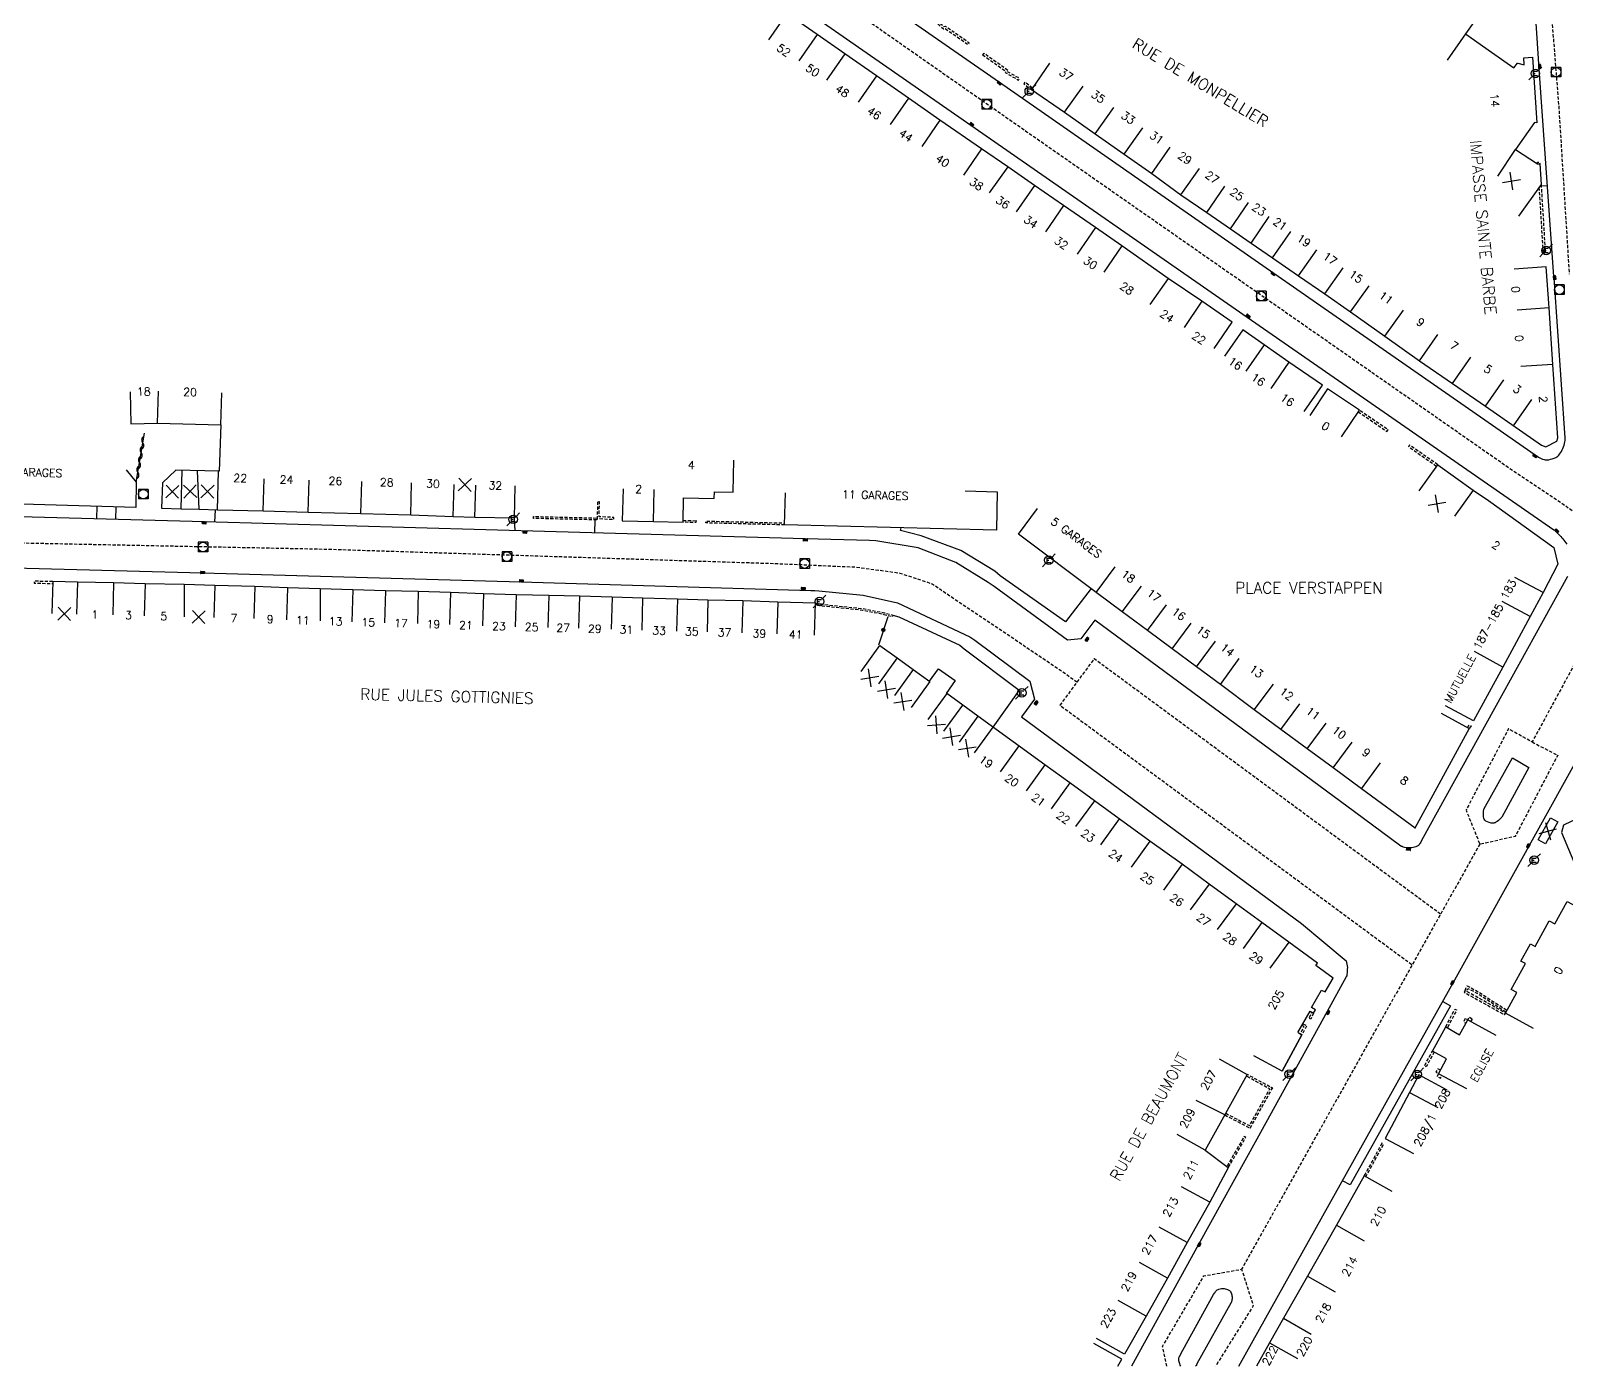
# Model space of a CAD drawing. Header units: millimetres. Extents: x 151000 to 152000, y 121000 to 122001.
# Drawn here: x 151622.2 to 151862, y 121000 to 121208.6 of the extents above; entities that cross this region are included whole.
import ezdxf
from ezdxf.enums import TextEntityAlignment as Align

# ---------------------------------------------------------------- set-up
doc = ezdxf.new("R2010")
doc.units = ezdxf.units.MM
doc.linetypes.add('DASHED', pattern=[0.75, 0.5, -0.25])
doc.layers.get('0').update_dxf_attribs({"linetype": 'CONTINUOUS'})
for name, color, linetype in [('W0001', 6, 'DASHED'), ('W0008', 7, 'CONTINUOUS'), ('W0017', 7, 'CONTINUOUS'), ('W0100', 7, 'CONTINUOUS'), ('W0112', 1, 'DASHED'), ('W0310', 3, 'CONTINUOUS'), ('W0322', 7, 'CONTINUOUS'), ('W0400', 7, 'CONTINUOUS'), ('W0420', 7, 'CONTINUOUS'), ('W0471', 7, 'CONTINUOUS'), ('W0984', 7, 'CONTINUOUS'), ('W0989', 7, 'CONTINUOUS'), ('W0991', 7, 'CONTINUOUS'), ('W1102', 7, 'CONTINUOUS')]:
    doc.layers.add(name, color=color, linetype=linetype)
doc.styles.get("Standard").update_dxf_attribs({"font": 'romans.shx', "width": 0.85})

# ---------------------------------------------------------------- blocks, each defined once
blk = doc.blocks.new('t991o')
at = {"color": 0, "linetype": 'Continuous'}
for p, q in [((-1, 1), (1, -1)), ((-1, -1), (1, 1))]:
    blk.add_line(p, q, dxfattribs=at)
blk = doc.blocks.new('t322o')
at = {"color": 0, "linetype": 'Continuous'}
for radius in [0.25, 0.15]:
    blk.add_circle((0, 0), radius, dxfattribs=at)
blk = doc.blocks.new('t310o')
at = {"color": 0, "linetype": 'Continuous'}
for centre, start, end in [((-0.5, 0.38), 216.8699, 323.1304), ((0.5, -0.37), 36.8699, 143.1303)]:
    blk.add_arc(centre, 0.625, start, end, dxfattribs=at)
blk = doc.blocks.new('T420')
for p, q in [((0.75, 0.75), (-0.75, 0.75)), ((-0.75, 0.75), (-0.75, -0.75)), ((0.75, 0.75), (0.75, -0.75)), ((0.75, -0.75), (-0.75, -0.75))]:
    blk.add_line(p, q)
blk.add_ellipse((0, 0), major_axis=(-0.53, 0.53), ratio=1, start_param=3.926991, end_param=10.210176)
blk = doc.blocks.new('T400')
for p, q in [((-0.15, 0.3), (0.15, 0.3)), ((-0.15, -0.25), (-0.15, 0.3)), ((-0.15, 0.15), (0.15, 0.15)), ((-0.15, 0), (0.15, 0)), ((0.15, 0.3), (0.15, -0.25)), ((-0.15, -0.15), (0.15, -0.15)), ((-0.15, -0.25), (-0.15, -0.3)), ((-0.15, -0.3), (0.15, -0.3)), ((0.15, -0.3), (0.15, -0.25))]:
    blk.add_line(p, q)
blk = doc.blocks.new('T471')
for p, q in [((-0.333334, 0.333334), (-0.333334, -0.333334)), ((-0.333334, 0.333334), (0.333334, 0.333334)), ((-0.333334, 0), (0, 0)), ((0.500001, 0.500001), (1.000002, 1.000002)), ((-0.500001, -0.500001), (-1.000002, -1.000002)), ((-0.333334, -0.333334), (0.333334, -0.333334))]:
    blk.add_line(p, q)
blk.add_ellipse((0, 0), major_axis=(0.471405, 0.471405), ratio=1, start_param=5.4977871438, end_param=11.780972451)

msp = doc.modelspace()

# ---------------------------------------------------------------- linework, layer by layer
at = {"layer": 'W0001', "flags": 128}
for points in [[(151638.26, 121289.62), (151683.01, 121259.03), (151777.83, 121192.78), (151853.21, 121140.23), (151872.77, 121127.08)], [(151856.48, 121244.6), (151856.88, 121236.43), (151858.17, 121230.29), (151860.84, 121196.58), (151862.46, 121170.6)], [(151889.47, 121157.76), (151856.67, 121097.51), (151852.99, 121099.57), (151846.35, 121086.87), (151848.5, 121081.57), (151854.09, 121082.82), (151860.73, 121095.52)], [(151600.47, 121129.02), (151668.19, 121127.64), (151738.42, 121125.39), (151751.17, 121124.83), (151757.91, 121123.9), (151762.98, 121122.21), (151783.03, 121108.72), (151785.59, 121106.88)], [(151842.37, 121070.62), (151788.26, 121110.51), (151782.92, 121103.26), (151837.94, 121062.71)], [(151856.67, 121097.51), (151860.68, 121095.42)], [(151848.5, 121081.57), (151811.3, 121015.15)], [(151799.61, 121000), (151798.95, 121003.1), (151805.42, 121014.12), (151811.3, 121015.15), (151813.12, 121009.46), (151807.22, 121000)]]:
    msp.add_lwpolyline(points, dxfattribs=at)
at = {"layer": 'W0008', "flags": 128}
for points in [[(151640.52, 121292.9), (151650.44, 121286.07), (151690.81, 121257.98), (151730.87, 121230.19), (151773.49, 121200.56), (151816.31, 121170.71), (151857.17, 121142.36), (151857.68, 121142.01, 0.082841), (151858.53, 121141.63, 0.105671), (151859.26, 121141.6, 0.077339), (151860.36, 121141.95, 0.113988), (151860.96, 121142.46, 0.059879), (151861.48, 121143.36, 0.056984), (151861.79, 121144.4, 0.0255), (151861.84, 121144.76, 0.036468), (151861.84, 121145.01), (151860.1, 121170), (151860.08, 121170.21)], [(151854.06, 121244.38), (151853.78, 121238.99), (151853.79, 121236.96, -0.03977), (151854.25, 121236.52, -0.03977), (151854.64, 121236.01, -0.047407), (151854.99, 121235.33, -0.047407), (151855.2, 121234.59), (151856.45, 121221.81), (151857.74, 121202.66), (151860.02, 121170.2)], [(151726.59, 121223.37), (151769, 121193.87), (151812.19, 121163.86), (151860.06, 121130.66, -0.038407), (151860.24, 121130.52, -0.011768), (151860.78, 121129.98, -0.030803), (151862.11, 121128.41, -0.036206)], [(151862.17, 121123.36), (151839.41, 121082.11), (151839.27, 121081.84, -0.081814), (151838.9, 121081.35, -0.110599), (151838.5, 121081.12, -0.067929), (151837.67, 121080.97, -0.0629), (151836.76, 121081.04, -0.03491), (151836.35, 121081.16, -0.072005), (151836.16, 121081.26), (151828.94, 121086.59), (151788.37, 121116.56), (151786.17, 121113.61), (151784.12, 121113.42), (151772.64, 121121.78), (151771.72, 121122.42), (151766.67, 121125.52), (151760.77, 121127.82), (151754.18, 121128.93), (151753.16, 121128.97), (151743.13, 121129.24), (151704.27, 121130.33), (151649.31, 121131.9), (151607.01, 121133.04)], [(151607.72, 121125), (151649.01, 121123.93), (151698.75, 121122.53), (151744.02, 121121.17), (151744.67, 121121.15), (151745.28, 121121.12), (151752.19, 121120.46), (151757.55, 121119.22), (151768.85, 121113.94), (151769.66, 121113.39), (151778.22, 121107.01), (151778.95, 121104.22), (151776.91, 121101.46), (151820.64, 121069.18), (151827.63, 121063.34), (151827.83, 121062.26), (151827.79, 121062.04, 0.038302), (151827.77, 121061.66, -0.036572), (151827.74, 121061.26, -0.010635), (151827.67, 121060.86, -0.079661), (151827.65, 121060.81), (151824.66, 121055.39), (151813.69, 121035.46), (151804.57, 121019.02), (151794.09, 121000)], [(151810.86, 121000), (151836.85, 121046.53), (151844.34, 121059.89), (151862.76, 121093.13), (151867.45, 121101.56, 0.018449), (151867.66, 121101.96, -0.043869), (151867.75, 121102.12, -0.080104), (151868.61, 121103.01, -0.068668), (151869.87, 121103.7, -0.097694), (151870.88, 121103.88, -0.078882), (151872.13, 121103.65, -0.117166), (151872.8, 121103.23, -0.072493), (151873.53, 121102.2), (151873.99, 121101.31), (151879.28, 121089.86)], [(151801.83, 121000, -0.078135), (151801.63, 121000.37, -0.072717), (151801.48, 121001.05, -0.123205), (151801.56, 121001.46, -0.050666), (151801.6, 121001.54, 0.035031), (151801.67, 121001.64), (151802.14, 121002.53), (151806.93, 121011.21), (151807.09, 121011.42, 0.070115), (151807.19, 121011.6, -0.087237), (151807.28, 121011.74, -0.136749), (151807.76, 121012.05, -0.096331), (151808.56, 121012.13, -0.111563), (151809.28, 121011.9, -0.153973), (151809.65, 121011.49, -0.086732), (151809.82, 121010.85, -0.090364), (151809.76, 121010.21, -0.020614), (151809.71, 121010.06, -0.037374), (151809.68, 121009.98), (151804.32, 121000.37), (151804.28, 121000.21, -0.10681), (151804.23, 121000.12, -0.020401), (151804.12, 121000)]]:
    msp.add_lwpolyline(points, format="xyb", dxfattribs=at)
for points in [[(151632.51, 121132.35), (151632.55, 121134.32)], [(151635.49, 121134.24), (151635.44, 121132.27)], [(151651, 121133.79), (151650.91, 121131.85)], [(151697.7, 121132.52), (151697.77, 121130.51)], [(151710.3, 121130.16), (151710.36, 121132.2)], [(151787.79, 121121.46), (151783.82, 121116.28), (151773.61, 121123.45), (151772.75, 121124.17), (151767.46, 121127.42), (151761.28, 121129.72), (151758.04, 121130.55), (151758.11, 121130.95)], [(151756.84, 121117.33), (151757.79, 121117.05), (151767.29, 121112.62), (151767.95, 121112.08), (151776.57, 121105.59), (151772.45, 121099.84)], [(151762.55, 121106.99), (151763.96, 121108.95), (151766.55, 121107.11), (151765.17, 121105.07)], [(151842.7, 121056.97), (151843.9, 121056.3), (151828.25, 121028.32), (151827.05, 121028.99)]]:
    msp.add_lwpolyline(points, dxfattribs=at)
msp.add_lwpolyline([(151851.74, 121085.55, -0.071022), (151851.02, 121084.96, -0.137392), (151850.55, 121084.83, -0.14869), (151849.46, 121085.16, -0.23102), (151849.08, 121085.82, -0.023897), (151849.06, 121086.45, -0.039192), (151849.1, 121086.83, -0.009059), (151849.14, 121087, -0.073123), (151849.14, 121087.03), (151853.61, 121095.01), (151856.17, 121093.52), (151851.94, 121085.77)], format="xyb", close=True, dxfattribs=at)
at = {"layer": 'W0017'}
msp.add_line((151858.09, 121184.35), (151859.04, 121184.44), dxfattribs=at)
at = {"layer": 'W0100', "flags": 128}
for points in [[(151806.99, 121158.96), (151809.85, 121163.06), (151805.11, 121166.37), (151799.85, 121169.91), (151792.58, 121175.02), (151788.46, 121177.84), (151783.5, 121181.28), (151778.96, 121184.42), (151774.77, 121187.36), (151770.69, 121190.15), (151764.19, 121194.64), (151759.27, 121198.05), (151754.28, 121201.56), (151749.33, 121205), (151745.01, 121208.02), (151740.28, 121211.3), (151733.2, 121216.22), (151728.17, 121219.7), (151723.37, 121223.02), (151718.68, 121226.26), (151715.02, 121228.75), (151712.22, 121224.61)], [(151845.05, 121224.56), (151848.59, 121228.08), (151855.53, 121221.11), (151853.58, 121218.39), (151846.24, 121208.13), (151850.35, 121205.24), (151853.84, 121202.79), (151854.38, 121203.55), (151854.44, 121203.54), (151855.41, 121203.29), (151855.37, 121204.39), (151856.73, 121204.47), (151857.42, 121194.22), (151857.03, 121194.24), (151854.07, 121190.05), (151857.52, 121187.79), (151857.86, 121187.79), (151858.07, 121184.6), (151854.55, 121179.63)], [(151781.32, 121203.53), (151778.49, 121199.4), (151783.66, 121195.87), (151788.45, 121192.5), (151792.98, 121189.31), (151797.29, 121186.3), (151801.81, 121182.98), (151805.88, 121180.21), (151809.57, 121177.65), (151812.8, 121175.44), (151816.13, 121173.13), (151820.21, 121170.29), (151824.32, 121167.48), (151828.31, 121164.7), (151833.66, 121160.88), (151839.09, 121157.06), (151849.41, 121149.94), (151858.16, 121143.88), (151858.79, 121143.62), (151860.54, 121144.51), (151860.69, 121145.03), (151859.91, 121156.47), (151859.31, 121165.32), (151858.86, 121171.74), (151853.87, 121171.38)], [(151821.07, 121149.11), (151823.91, 121153.23), (151818.67, 121156.84), (151814.84, 121159.55), (151811.51, 121161.87), (151808.65, 121157.77)], [(151637.7, 121152.18), (151637.83, 121147.18), (151642, 121147.29), (151651.89, 121147.02), (151651.6, 121139.79), (151644.87, 121139.96), (151642.76, 121138), (151642.62, 121134.03), (151645.68, 121133.94), (151648.49, 121133.86), (151651.36, 121133.78), (151658.51, 121133.59), (151665.52, 121133.4), (151673.76, 121133.17), (151681.53, 121132.97), (151688.17, 121132.74), (151691.53, 121132.63), (151697.76, 121132.52), (151697.85, 121137.52)], [(151826.92, 121145.17), (151829.69, 121149.33), (151824.69, 121152.66), (151821.93, 121148.49)], [(151637.11, 121140.01), (151638.67, 121138.09), (151638.61, 121134.15), (151606.6, 121135.06), (151606.87, 121145.06), (151611.86, 121144.92)], [(151714.69, 121137.06), (151714.55, 121132.07), (151719.44, 121131.93), (151724.07, 121131.84), (151724.14, 121135.62), (151728.94, 121135.52), (151728.96, 121136.57), (151731.91, 121136.52), (151732.01, 121141.51)], [(151839.01, 121136.76), (151841.94, 121140.81), (151847.46, 121136.83), (151849.84, 121135.23), (151860.08, 121127.91), (151860.71, 121125.3), (151858.4, 121120.88), (151856.39, 121117.11), (151852.08, 121109.22), (151847.53, 121100.8), (151843.13, 121103.17)], [(151768.14, 121136.72), (151773.14, 121136.6), (151773, 121130.58), (151739.93, 121131.41), (151740.05, 121136.41)], [(151842.48, 121102), (151846.86, 121099.59), (151838.34, 121084.07), (151838.38, 121084.05), (151830.01, 121090.2), (151825.61, 121093.45), (151821.54, 121096.43), (151817.44, 121099.46), (151813.27, 121102.55), (151807.99, 121106.51), (151804.26, 121109.23), (151800.45, 121112.06), (151796.58, 121114.92), (151792.66, 121117.84), (151788.57, 121120.88), (151776.43, 121129.95), (151779.42, 121133.95)], [(151744.59, 121114.21), (151744.73, 121119.21), (151738.85, 121119.37), (151733.4, 121119.53), (151727.96, 121119.68), (151723.2, 121119.81), (151717.75, 121119.98), (151712.99, 121120.11), (151707.88, 121120.26), (151703.08, 121120.41), (151698.01, 121120.51), (151692.89, 121120.66), (151687.75, 121120.84), (151682.72, 121120.99), (151677.6, 121121.13), (151672.49, 121121.28), (151667.41, 121121.43), (151662.29, 121121.6), (151657.18, 121121.77), (151650.95, 121121.94), (151646.16, 121122.08), (151640.05, 121122.22), (151635.13, 121122.37), (151629.47, 121122.48), (151625.63, 121122.57), (151625.51, 121117.57)], [(151751.89, 121108.5), (151754.8, 121112.57), (151757.5, 121110.64), (151760.01, 121108.83), (151762.62, 121106.94), (151759.69, 121102.89)], [(151820.08, 121052.12), (151822.03, 121055.46), (151822.55, 121055.16), (151822.86, 121055.69), (151822.24, 121056.03), (151823.8, 121058.77), (151824.35, 121058.46), (151825.59, 121060.64), (151822.88, 121062.61), (151823.15, 121062.98), (151818.66, 121066.25), (151814.45, 121069.3), (151810.43, 121072.25), (151806.25, 121075.31), (151802, 121078.43), (151796.97, 121082.04), (151792.18, 121085.51), (151788.3, 121088.33), (151784.47, 121091.13), (151780.58, 121093.94), (151770.11, 121101.53), (151767.74, 121103.25), (151765.24, 121105.07), (151762.3, 121101.02)], [(151863.34, 121089.67), (151864.99, 121088.75), (151863.58, 121086.13), (151863.84, 121085.59), (151861.58, 121084.52), (151861.24, 121083.37), (151864.68, 121075.19), (151869.29, 121077.13)], [(151856.88, 121052.75), (151852.51, 121055.17), (151854.28, 121058.38), (151853.41, 121058.86), (151855.64, 121062.89), (151854.93, 121063.29), (151856.41, 121065.97), (151857.13, 121065.57), (151859.32, 121069.59), (151860.22, 121069.1), (151862.14, 121072.62), (151866.54, 121070.24)], [(151820.11, 121052.11), (151820.7, 121051.76)], [(151846.45, 121043.31), (151842.05, 121045.7), (151843.32, 121048.04), (151841.13, 121049.23), (151843.18, 121053.02), (151845.35, 121051.77), (151846.62, 121054.11), (151851.01, 121051.72)], [(151817.62, 121046.09), (151820.7, 121051.76), (151817.62, 121046.09), (151813.23, 121048.48)], [(151807.81, 121048.03), (151812.18, 121045.6), (151805.63, 121033.78), (151809.22, 121031.05)], [(151843.39, 121043.15), (151838.98, 121045.5), (151837.53, 121042.77), (151833.7, 121035.6), (151838.12, 121033.25)], [(151809.26, 121031.09), (151806.32, 121025.65), (151802.82, 121019.32), (151799.73, 121013.77), (151796.37, 121007.85), (151793.02, 121001.9), (151788.66, 121004.35)], [(151834.81, 121027.32), (151830.46, 121029.77), (151826.1, 121022.05), (151821.57, 121014.09), (151817.83, 121007.5), (151815.68, 121003.64), (151813.61, 121000)], [(151791.95, 121000), (151792.57, 121001.1), (151788.2, 121003.54)]]:
    msp.add_lwpolyline(points, dxfattribs=at)
msp.add_lwpolyline([(151860.67, 121085.02), (151858.78, 121081.61), (151857.64, 121082.24), (151859.53, 121085.65)], close=True, dxfattribs=at)
at = {"layer": 'W0112'}
msp.add_line((151857.74, 121184.14), (151858.38, 121173.83), dxfattribs=at)
at = {"layer": 'W0112', "flags": 128}
for points in [[(151763.26, 121210.14), (151764.76, 121208.87), (151764.98, 121208.95), (151768.6, 121206.44), (151768.77, 121206.68), (151765.03, 121209.28), (151764.82, 121209.21), (151763.45, 121210.37)], [(151770.85, 121204.84), (151774.45, 121202.28), (151774.36, 121202.06), (151776.47, 121200.9), (151776.61, 121201.16), (151774.74, 121202.19), (151774.83, 121202.39), (151771.02, 121205.08)], [(151710.71, 121135.03), (151710.65, 121132.41), (151713.23, 121132.28), (151713.24, 121132.58), (151710.96, 121132.69), (151711.01, 121135.02)], [(151710.58, 121132.19), (151700.71, 121132.43), (151700.72, 121132.73), (151710.59, 121132.49)], [(151809.26, 121031.09), (151811.96, 121035.74), (151811.7, 121035.89), (151809, 121031.24)], [(151833.21, 121034.83), (151830.46, 121029.77), (151830.72, 121029.63), (151833.47, 121034.68)]]:
    msp.add_lwpolyline(points, close=True, dxfattribs=at)
for points in [[(151778.66, 121199.65), (151777.46, 121200.55), (151777.28, 121200.31), (151778.49, 121199.4)], [(151857.52, 121187.79), (151857.5, 121188.07), (151857.84, 121188.09), (151857.86, 121187.79)], [(151858.07, 121184.6), (151858.09, 121184.35), (151858.73, 121173.86)], [(151829.52, 121149.09), (151834, 121146.01), (151834.17, 121146.26), (151829.69, 121149.33)], [(151841.94, 121140.81), (151837.52, 121143.89), (151837.35, 121143.65), (151841.76, 121140.57)], [(151724.07, 121132.11), (151726.08, 121132.07), (151726.08, 121131.77)], [(151726.09, 121132.08), (151726.08, 121131.77), (151724.07, 121131.84)], [(151739.93, 121131.41), (151727.62, 121131.72), (151727.62, 121132.02), (151739.93, 121131.71)], [(151625.63, 121122.57), (151622.72, 121122.61), (151622.71, 121122.31), (151625.63, 121122.27)], [(151744.73, 121119.21), (151745.51, 121119.06), (151745.81, 121119.02), (151752.11, 121118.36), (151755.54, 121117.68), (151756.84, 121117.33), (151756.76, 121117.04), (151755.48, 121117.39), (151752.07, 121118.07), (151745.77, 121118.72), (151745.45, 121118.77), (151744.72, 121118.93)], [(151846.6, 121099.73), (151846.88, 121100.19), (151847.13, 121100.03), (151846.86, 121099.59)], [(151846.19, 121058.7), (151846.51, 121059.42), (151848.33, 121058.46), (151852.74, 121055.6)], [(151846.2, 121058.7), (151846.04, 121058.42), (151852.35, 121054.9), (151852.51, 121055.17), (151846.46, 121058.55), (151846.65, 121059.01), (151848.18, 121058.21), (151852.6, 121055.33)], [(151822.55, 121055.16), (151822.11, 121054.22), (151821.84, 121054.35), (151822.29, 121055.31)], [(151843.18, 121053.02), (151844.61, 121055.8), (151844.88, 121055.66), (151843.45, 121052.87)], [(151847.33, 121054.21), (151846.83, 121054.51), (151846.62, 121054.11), (151846.21, 121054.31), (151845.95, 121053.79), (151846.34, 121053.6)], [(151820.88, 121053.5), (151821.48, 121053.19), (151820.7, 121051.76), (151820.44, 121051.9), (151821.07, 121053.07), (151820.73, 121053.24)], [(151847.12, 121053.83), (151847.34, 121054.24)], [(151841.39, 121049.09), (151840.12, 121046.78), (151839.86, 121046.93), (151841.12, 121049.24)], [(151808.81, 121039.51), (151812.53, 121037.59), (151815.7, 121043.31), (151812.04, 121045.34)], [(151815.84, 121043.58), (151816.11, 121043.43), (151812.18, 121045.6)], [(151842.34, 121046.23), (151841.94, 121046.45), (151841.65, 121045.92), (151842.05, 121045.7), (151841.83, 121045.3), (151842.36, 121045.01), (151842.58, 121045.41)], [(151808.66, 121039.25), (151812.65, 121037.19), (151816.11, 121043.43), (151815.96, 121043.17)]]:
    msp.add_lwpolyline(points, dxfattribs=at)
at = {"layer": 'W0310', "flags": 128}
msp.add_lwpolyline([(151638.67, 121138.09), (151639.94, 121145.76)], dxfattribs=at)
at = {"layer": 'W0322', "flags": 128}
msp.add_lwpolyline([(151756.03, 121117.08), (151754.57, 121112.64)], dxfattribs=at)
at = {"layer": 'W1102'}
for p, q in [((151740.28, 121211.3), (151737.42, 121207.19)), ((151745.01, 121208.02), (151742.16, 121203.91)), ((151846.24, 121208.13), (151843.4, 121204.01)), ((151749.33, 121205), (151746.48, 121200.89)), ((151754.28, 121201.56), (151751.41, 121197.46)), ((151783.66, 121195.87), (151786.53, 121199.96)), ((151759.27, 121198.05), (151756.4, 121193.96)), ((151788.45, 121192.5), (151791.33, 121196.59)), ((151764.19, 121194.64), (151761.34, 121190.53)), ((151792.98, 121189.31), (151795.85, 121193.41)), ((151770.69, 121190.15), (151767.87, 121186.02)), ((151797.29, 121186.3), (151800.15, 121190.4)), ((151851.34, 121185.86), (151854.07, 121190.05)), ((151774.77, 121187.36), (151771.9, 121183.27)), ((151801.81, 121182.98), (151804.71, 121187.06)), ((151778.96, 121184.42), (151776.08, 121180.33)), ((151805.88, 121180.21), (151808.7, 121184.34)), ((151809.57, 121177.65), (151812.39, 121181.78)), ((151783.5, 121181.28), (151780.65, 121177.17)), ((151812.8, 121175.44), (151815.62, 121179.58)), ((151788.46, 121177.84), (151785.64, 121173.71)), ((151816.13, 121173.13), (151818.99, 121177.24)), ((151792.58, 121175.02), (151789.76, 121170.89)), ((151820.21, 121170.29), (151823.07, 121174.4)), ((151799.85, 121169.91), (151796.98, 121165.82)), ((151824.32, 121167.48), (151827.17, 121171.58)), ((151828.31, 121164.7), (151831.22, 121168.77)), ((151805.11, 121166.37), (151802.32, 121162.22)), ((151833.66, 121160.88), (151836.56, 121164.95)), ((151859.31, 121165.32), (151854.33, 121164.97)), ((151839.09, 121157.06), (151841.97, 121161.15)), ((151814.84, 121159.55), (151811.98, 121155.44)), ((151844.25, 121153.5), (151847.1, 121157.61)), ((151818.67, 121156.84), (151815.84, 121152.72)), ((151859.91, 121156.47), (151854.92, 121156.13)), ((151849.41, 121149.94), (151852.25, 121154.06)), ((151642, 121147.29), (151642.14, 121152.29)), ((151651.89, 121147.02), (151652.03, 121152.02)), ((151853.78, 121146.91), (151856.63, 121151.02)), ((151645.68, 121133.94), (151645.83, 121139.94)), ((151648.49, 121133.86), (151648.23, 121139.88)), ((151651.36, 121133.78), (151651.52, 121139.79)), ((151658.51, 121133.59), (151658.65, 121138.59)), ((151665.52, 121133.4), (151665.65, 121138.39)), ((151673.76, 121133.17), (151673.89, 121138.17)), ((151681.53, 121132.97), (151681.66, 121137.97)), ((151688.17, 121132.74), (151688.33, 121137.74)), ((151691.53, 121132.63), (151691.7, 121137.63)), ((151719.44, 121131.93), (151719.58, 121136.93)), ((151847.46, 121136.83), (151844.53, 121132.77)), ((151788.57, 121120.88), (151791.55, 121124.89)), ((151629.47, 121122.48), (151629.35, 121117.48)), ((151635.13, 121122.37), (151635.01, 121117.37)), ((151640.05, 121122.22), (151639.93, 121117.23)), ((151646.16, 121122.08), (151646.16, 121117.08)), ((151650.95, 121121.94), (151650.81, 121116.95)), ((151657.18, 121121.77), (151657.02, 121116.77)), ((151662.29, 121121.6), (151662.13, 121116.6)), ((151792.66, 121117.84), (151795.65, 121121.85)), ((151858.4, 121120.88), (151853.97, 121123.2)), ((151667.41, 121121.43), (151667.41, 121116.43)), ((151672.49, 121121.28), (151672.35, 121116.28)), ((151677.6, 121121.13), (151677.45, 121116.13)), ((151682.72, 121120.99), (151682.59, 121115.99)), ((151687.75, 121120.84), (151687.57, 121115.84)), ((151692.89, 121120.66), (151692.72, 121115.66)), ((151698.01, 121120.51), (151697.86, 121115.51)), ((151703.08, 121120.41), (151702.93, 121115.41)), ((151707.88, 121120.26), (151707.73, 121115.27)), ((151712.99, 121120.11), (151712.85, 121115.12)), ((151717.75, 121119.98), (151717.61, 121114.98)), ((151723.2, 121119.81), (151723.05, 121114.81)), ((151727.96, 121119.68), (151727.83, 121114.69)), ((151733.4, 121119.53), (151733.26, 121114.54)), ((151738.85, 121119.37), (151738.71, 121114.38)), ((151856.39, 121117.11), (151851.98, 121119.46)), ((151796.58, 121114.92), (151799.55, 121118.94)), ((151800.45, 121112.06), (151803.42, 121116.08)), ((151804.26, 121109.23), (151807.21, 121113.27)), ((151757.5, 121110.64), (151754.57, 121106.59)), ((151807.99, 121106.51), (151810.93, 121110.55)), ((151852.08, 121109.22), (151847.69, 121111.62)), ((151760.01, 121108.83), (151757.08, 121104.78)), ((151813.27, 121102.55), (151816.27, 121106.55)), ((151764.81, 121099.2), (151767.74, 121103.25)), ((151817.44, 121099.46), (151820.41, 121103.48)), ((151770.11, 121101.53), (151767.17, 121097.48)), ((151821.54, 121096.43), (151824.51, 121100.46)), ((151772.45, 121099.84), (151769.51, 121095.79)), ((151776.5, 121096.9), (151773.57, 121092.85)), ((151825.61, 121093.45), (151828.58, 121097.47)), ((151780.58, 121093.94), (151777.66, 121089.88)), ((151830.01, 121090.2), (151832.97, 121094.23)), ((151784.47, 121091.13), (151781.55, 121087.08)), ((151788.3, 121088.33), (151785.36, 121084.29)), ((151792.18, 121085.51), (151789.24, 121081.46)), ((151796.97, 121082.04), (151794.05, 121077.97)), ((151802, 121078.43), (151799.09, 121074.36)), ((151806.25, 121075.31), (151803.29, 121071.28)), ((151810.43, 121072.25), (151807.47, 121068.22)), ((151814.45, 121069.3), (151811.52, 121065.25)), ((151818.66, 121066.25), (151815.72, 121062.2)), ((151837.53, 121042.77), (151841.94, 121040.42)), ((151808.66, 121039.25), (151804.22, 121041.53)), ((151805.63, 121033.78), (151801.26, 121036.2)), ((151806.32, 121025.65), (151801.92, 121028.03)), ((151802.82, 121019.32), (151798.45, 121021.75)), ((151826.1, 121022.05), (151830.45, 121019.6)), ((151799.73, 121013.77), (151795.36, 121016.2)), ((151821.57, 121014.09), (151825.92, 121011.63)), ((151796.37, 121007.85), (151792.01, 121010.3)), ((151817.83, 121007.5), (151822.18, 121005.04)), ((151815.68, 121003.64), (151820.05, 121001.2))]:
    msp.add_line(p, q, dxfattribs=at)

# ---------------------------------------------------------------- block references
at = {"layer": 'W0310', "rotation": 80.62831262045358}
for p in [(151639.44, 121142.7), (151639.69, 121144.24), (151639.18, 121141.16), (151638.93, 121139.63)]:
    msp.add_blockref('t310o', p, dxfattribs=at)
at = {"layer": 'W0322', "rotation": 251.8056777197478}
msp.add_blockref('t322o', (151755.35, 121115.01), dxfattribs=at)
at = {"layer": 'W0400'}
for p, rotation in [((151857.87, 121203.03), 183.4051003036117), ((151773.46, 121200.41), 48.85478396820723), ((151769.16, 121193.98), 227.9139308520674), ((151816.22, 121170.62), 50.81438891236547), ((151860.18, 121170.01), 184.0613970481064), ((151812.32, 121164.04), 233.7248515505828), ((151857.11, 121142.17), 56.05816589198177), ((151649.29, 121131.74), 91.23011801235651), ((151699.4, 121130.28), 86.7886476958849), ((151743.19, 121129.06), 92.71766218554605), ((151860.54, 121130.48), 223.1924252788305), ((151649.01, 121123.99), 270.8991983270279), ((151698.8, 121122.69), 269.9787639160745), ((151742.83, 121121.47), 269.7796656651797), ((151787.15, 121113.54), 144.1775270610582), ((151779.2, 121103.6), 144.0658821912689), ((151837.38, 121080.73), 87.16838343973762), ((151856.08, 121081.3), 333.9359121601304), ((151844.21, 121059.91), 332.0838579915015), ((151824.8, 121055.25), 152.4991371266917), ((151804.67, 121018.98), 151.0693343129227)]:
    msp.add_blockref('T400', p, dxfattribs=dict(at, rotation=rotation))
at = {"layer": 'W0420'}
for p in [(151860.41, 121202.13), (151771.48, 121197.11), (151814.36, 121167.15), (151860.93, 121168.15), (151639.78, 121136.21), (151649.09, 121127.95), (151696.55, 121126.46), (151743.05, 121125.38)]:
    msp.add_blockref('T420', p, dxfattribs=at)
at = {"layer": 'W0471'}
for p in [(151857.17, 121201.93), (151778.14, 121199.17), (151858.86, 121174.28), (151697.54, 121132.28), (151781.19, 121125.89), (151745.37, 121119.44), (151776.97, 121105.19), (151856.98, 121079.05), (151818.74, 121045.64), (151838.73, 121045.59)]:
    msp.add_blockref('T471', p, dxfattribs=at)
at = {"layer": 'W0991'}
for p, rotation in [((151853.45, 121185.13), 53.9637684204704), ((151690, 121137.68), 88.16512436260395), ((151644.3, 121136.61), 88.54156690648395), ((151647.07, 121136.64), 272.4482156409641), ((151649.8, 121136.64), 88.5415669062132), ((151841.81, 121134.74), 54.16657261655531), ((151627.44, 121117.52), 88.66101634442609), ((151648.42, 121117.02), 88.32504673525031), ((151753.24, 121107.54), 54.12113308612776), ((151755.83, 121105.68), 54.12115208685164), ((151758.38, 121103.83), 54.14705044253444), ((151763.64, 121100.2), 49.47682250527252), ((151765.99, 121098.34), 54.02301343181506), ((151768.46, 121096.55), 54.05264440386251), ((151859.14, 121083.58), 331.0083385817665)]:
    msp.add_blockref('t991o', p, dxfattribs=dict(at, rotation=rotation))

# ---------------------------------------------------------------- texts
at = {"layer": 'W0984'}
for s, rotation, p in [('52', 325.4174, (151739.79, 121205.55)), ('50', 325.4174, (151744.31, 121202.4)), ('37', 324.8579, (151783.91, 121201.75)), ('48', 325.4174, (151748.94, 121199.18)), ('35', 324.8579, (151788.91, 121198.29)), ('46', 325.4174, (151753.91, 121195.71)), ('33', 324.8579, (151793.59, 121195)), ('44', 325.4174, (151758.88, 121192.24)), ('31', 324.8579, (151798.03, 121191.89)), ('40', 325.4174, (151764.6, 121188.28)), ('29', 324.8579, (151802.46, 121188.71)), ('27', 324.8579, (151806.71, 121185.69)), ('38', 325.4174, (151769.89, 121184.64)), ('25', 324.8579, (151810.56, 121183.05)), ('36', 325.4174, (151774.01, 121181.78)), ('23', 324.8579, (151814.02, 121180.67)), ('34', 325.4174, (151778.38, 121178.74)), ('21', 324.8579, (151817.31, 121178.4)), ('32', 325.4174, (151783.14, 121175.44)), ('19', 324.8579, (151821.02, 121175.82)), ('30', 325.4174, (151787.68, 121172.31)), ('17', 324.8579, (151825.11, 121173)), ('15', 324.8579, (151829.18, 121170.19)), ('28', 325.4174, (151793.38, 121168.35)), ('11', 324.8579, (151833.87, 121166.88)), ('0', 274.0782, (151854.1, 121168.18)), ('24', 325.4174, (151799.65, 121164.02)), ('9', 324.8579, (151839.25, 121163.06)), ('22', 325.4174, (151804.64, 121160.6)), ('7', 324.8579, (151844.51, 121159.39)), ('0', 273.8735, (151854.63, 121160.55)), ('16', 325.4174, (151810.31, 121156.61)), ('5', 324.8579, (151849.8, 121155.74)), ('18', 1.5432, (151639.85, 121152.24)), ('20', 358.4045, (151647.07, 121152.16)), ('16', 325.4174, (151813.89, 121154.1)), ('3', 325.2827, (151854.34, 121152.61)), ('16', 325.4174, (151818.44, 121150.93)), ('2', 273.8796, (151858.4, 121151.02)), ('0', 326.3743, (151824.43, 121146.83)), ('4', 358.8752, (151725.36, 121140.77)), ('10 GARAGES', 358.3622, (151621.94, 121139.63)), ('22', 358.4503, (151654.91, 121138.73)), ('24', 358.4503, (151662.15, 121138.49)), ('26', 358.4503, (151669.77, 121138.28)), ('28', 358.4503, (151677.79, 121138.07)), ('30', 358.4503, (151685.01, 121137.85)), ('32', 358.4503, (151694.76, 121137.57)), ('2', 358.3955, (151717.12, 121137)), ('11 GARAGES', 358.5723, (151754.09, 121136.06)), ('5 GARAGES', 323.3944, (151785.49, 121129.42)), ('2', 326.204, (151851.04, 121128.23)), ('18', 323.3944, (151793.6, 121123.37)), ('183', 61.9817, (151852.98, 121121.35)), ('17', 323.3944, (151797.6, 121120.39)), ('1', 358.661, (151632.19, 121117.41)), ('3', 358.661, (151637.46, 121117.3)), ('5', 358.661, (151642.97, 121117.16)), ('7', 358.661, (151653.92, 121116.86)), ('9', 358.661, (151659.58, 121116.69)), ('11', 358.661, (151664.69, 121116.52)), ('13', 358.661, (151669.8, 121116.35)), ('15', 358.661, (151674.9, 121116.2)), ('16', 323.3944, (151801.49, 121117.5)), ('187-185', 61.324, (151849.84, 121115.55)), ('17', 358.661, (151680.02, 121116.06)), ('19', 358.661, (151685.08, 121115.92)), ('21', 358.661, (151690.16, 121115.75)), ('23', 358.661, (151695.31, 121115.59)), ('25', 358.661, (151700.42, 121115.46)), ('27', 358.661, (151705.34, 121115.34)), ('29', 358.661, (151710.29, 121115.19)), ('31', 358.661, (151715.22, 121115.05)), ('33', 358.661, (151720.33, 121114.9)), ('35', 358.661, (151725.44, 121114.75)), ('37', 358.661, (151730.54, 121114.61)), ('39', 358.661, (151735.98, 121114.46)), ('41', 358.661, (151741.65, 121114.29)), ('15', 323.3944, (151805.33, 121114.67)), ('14', 323.3944, (151809.09, 121111.89)), ('MUTUELLE', 61.6493, (151845.41, 121107.39)), ('13', 323.3944, (151813.61, 121108.54)), ('12', 323.3944, (151818.33, 121105.02)), ('11', 323.3944, (151822.46, 121101.97)), ('10', 323.3944, (151826.54, 121098.97)), ('19', 324.2053, (151771.4, 121094.42)), ('9', 323.3944, (151830.78, 121095.85)), ('20', 324.2053, (151775.41, 121091.51)), ('8', 323.3944, (151836.71, 121091.48)), ('21', 324.2053, (151779.59, 121088.49)), ('22', 324.2053, (151783.44, 121085.69)), ('23', 324.2053, (151787.3, 121082.88)), ('24', 324.2053, (151791.64, 121079.72)), ('25', 324.2053, (151796.55, 121076.18)), ('26', 324.2053, (151801.18, 121072.83)), ('27', 324.2053, (151805.38, 121069.75)), ('28', 324.2053, (151809.49, 121066.74)), ('29', 324.2053, (151813.61, 121063.73)), ('0', 60.9601, (151860.77, 121061.8)), ('205', 59.7147, (151816.68, 121057.27)), ('EGLISE', 61.5018, (151848.81, 121047)), ('207', 61.0314, (151806.12, 121044.7)), ('208', 61.9209, (151842.67, 121041.78)), ('209', 62.7582, (151802.83, 121038.74)), ('208/1', 61.9209, (151840.03, 121036.84)), ('211', 61.592, (151803.4, 121030.76)), ('213', 61.592, (151800.19, 121024.9)), ('210', 61.445, (151832.63, 121023.45)), ('217', 61.592, (151796.91, 121018.98)), ('214', 61.445, (151828.18, 121015.6)), ('219', 61.592, (151793.69, 121013.26)), ('223', 61.592, (151790.46, 121007.55)), ('218', 61.445, (151824.05, 121008.34)), ('220', 61.445, (151821.11, 121003.12)), ('222', 61.445, (151815.73, 121001.68))]:
    msp.add_text(s, height=1.25, rotation=rotation, dxfattribs=at).set_placement(p, align=Align.MIDDLE)
at = {"layer": 'W0989'}
for s, rotation, p in [('RUE DE MONPELLIER', 328.7498, (151804.87, 121200.51)), ('IMPASSE SAINTE BARBE', 275.0462, (151849.02, 121177.9)), ('RUE JULES GOTTIGNIES', 358.6371, (151687.19, 121104.66)), ('RUE DE BEAUMONT', 60.9262, (151796.84, 121038.97))]:
    msp.add_text(s, height=1.75, rotation=rotation, dxfattribs=at).set_placement(p, align=Align.MIDDLE)
msp.add_text('PLACE VERSTAPPEN', height=1.75, dxfattribs=at).set_placement((151821.83, 121121.58), align=Align.MIDDLE)
at = {"layer": 'W0991'}
msp.add_text('14', height=1.25, rotation=273.8465, dxfattribs=at).set_placement((151850.83, 121197.75), align=Align.MIDDLE)

doc.saveas('drawing.dxf')
